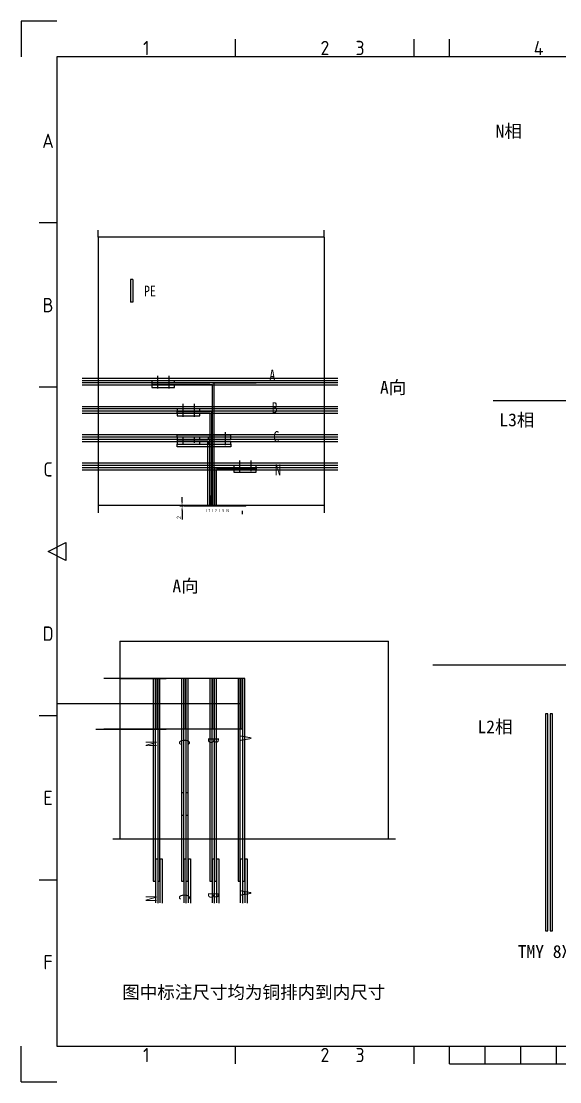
# Model space of a CAD drawing. Extents: x 619634 to 631942, y -3666 to 10046.
# Drawn here: x 619861 to 621766, y -3666 to 87 of the extents above; entities that cross this region are included whole.
import ezdxf
from ezdxf.enums import TextEntityAlignment as Align

# ---------------------------------------------------------------- set-up
doc = ezdxf.new("R2010")
doc.units = 0
doc.header["$LTSCALE"] = 1000
doc.header["$MEASUREMENT"] = 0
doc.header["$PDMODE"] = 35
doc.layers.get('0').update_dxf_attribs({"linetype": 'CONTINUOUS'})
doc.layers.get('Defpoints').update_dxf_attribs({"linetype": 'CONTINUOUS'})
for name, color, linetype in [('1-A相', 3, 'CONTINUOUS'), ('1-B相', 241, 'CONTINUOUS'), ('1-C相', 210, 'CONTINUOUS'), ('1-N相', 2, 'CONTINUOUS'), ('1-PE相', 4, 'CONTINUOUS'), ('FRAME050', 6, 'CONTINUOUS'), ('FRAME070', 5, 'CONTINUOUS'), ('FRAME200', 8, 'CONTINUOUS'), ('标注', 3, 'CONTINUOUS'), ('母线', 10, 'CONTINUOUS')]:
    doc.layers.add(name, color=color, linetype=linetype)
doc.styles.add('-宋体', font='')
doc.styles.add('ISOCP', font='isocp.shx')
doc.styles.get("Standard").update_dxf_attribs({"font": 'GBENOR', "bigfont": 'GBCBIG'})
doc.styles.add('STYLE2', font='', dxfattribs={"height": 7})
doc.styles.get('-宋体').set_extended_font_data('SimSun')
doc.styles.get('STYLE2').set_extended_font_data('SimSun')
doc.dimstyles.new('STANDARD$0', dxfattribs={"dimtxt": 5, "dimasz": 5, "dimexe": 2.5, "dimexo": 0, "dimgap": 1.25, "dimtad": 1, "dimdec": 0, "dimzin": 0, "dimdsep": 46, "dimtxsty": 'Standard', "dimcen": 0, "dimadec": 0, "dimazin": 0, "dimtfac": 0.514286, "dimtdec": 0, "dimtix": 1, "dimtmove": 0, "dimatfit": 3, "dimfxl": 1, "dimtolj": 1, "dimtzin": 0, "dimarcsym": 0})

# ---------------------------------------------------------------- blocks, each defined once
blk = doc.blocks.new('*D1813')
at = {"color": 0, "lineweight": -2}
for p, q in [((620430.3, -1612.2), (620430.3, -1597.2)), ((620433.6, -1627.2), (620422.8, -1627.2)), ((620433.6, -1629.2), (620422.8, -1629.2)), ((620430.3, -1627.2), (620430.3, -1629.2)), ((620430.3, -1644.2), (620430.3, -1676))]:
    blk.add_line(p, q, dxfattribs=at)
at = {"color": 0}
for points in [[(620427.8, -1612.2), (620432.8, -1612.2), (620430.3, -1627.2)], [(620427.8, -1644.2), (620432.8, -1644.2), (620430.3, -1629.2)]]:
    blk.add_solid(points, dxfattribs=at)
at = {"layer": 'Defpoints', "color": 0}
for p in [(620430.3, -1627.2), (620437.4, -1627.2), (620437.4, -1629.2)]:
    blk.add_point(p, dxfattribs=at)
at = {"color": 0, "insert": (620419, -1669.2), "char_height": 15, "attachment_point": 5, "rotation": 90}
blk.add_mtext('\\A1;2', dxfattribs=at)

msp = doc.modelspace()

# ---------------------------------------------------------------- linework, layer by layer
at = {"color": 2}
for p, q in [((620322.976, -1193.167), (620527.976, -1193.167)), ((620322.976, -1199.167), (620537.976, -1199.167)), ((620692.976, -1193.167), (620537.976, -1193.167)), ((620537.976, -1627.167), (620537.976, -1199.167)), ((620543.976, -1627.167), (620543.976, -1193.167)), ((620412.976, -1299.167), (620412.976, -1293.167)), ((620412.976, -1293.167), (620515.976, -1293.167)), ((620412.976, -1293.167), (620535.976, -1293.167)), ((620412.976, -1299.167), (620529.976, -1299.167)), ((620515.976, -1293.167), (620535.976, -1293.167)), ((620529.976, -1627.167), (620529.976, -1299.167)), ((620535.976, -1627.167), (620535.976, -1293.167)), ((620412.976, -1393.167), (620523.976, -1393.167)), ((620412.976, -1393.167), (620412.976, -1399.167)), ((620412.976, -1399.167), (620517.976, -1399.167)), ((620517.976, -1399.167), (620521.976, -1399.167)), ((620521.976, -1627.167), (620521.976, -1399.167)), ((620523.976, -1393.167), (620527.976, -1393.167)), ((620527.976, -1627.167), (620527.976, -1393.167)), ((620545.976, -1627.167), (620545.976, -1493.167)), ((620692.976, -1493.167), (620545.976, -1493.167)), ((620551.976, -1627.167), (620551.976, -1499.167)), ((620692.976, -1499.167), (620551.976, -1499.167)), ((620692.976, -1493.167), (620692.976, -1499.167)), ((620655.642, -1627.167), (620437.355, -1627.167)), ((620437.355, -1629.167), (620437.355, -1627.167)), ((620655.642, -1629.167), (620437.355, -1629.167)), ((620644.124, -1657.962), (620644.124, -1645.167)), ((620655.642, -1629.167), (620655.642, -1627.167)), ((620328.197, -2238.492), (620328.19, -2956.487)), ((620336.19, -2956.487), (620336.218, -2238.493)), ((620344.197, -2238.492), (620344.19, -2956.487)), ((620352.19, -2956.487), (620352.218, -2238.493))]:
    msp.add_line(p, q, dxfattribs=at)
for p, q in [((620644.19, -2238.487), (620153.577, -2238.487)), ((620210.19, -2238.487), (620373.608, -2238.493)), ((620338.19, -2417.987), (620338.197, -2238.492)), ((620344.19, -2418.487), (620344.197, -2238.492)), ((620438.184, -2417.987), (620438.19, -2238.492)), ((620444.183, -2418.487), (620444.19, -2238.492)), ((620538.184, -2417.987), (620538.19, -2238.492)), ((620544.183, -2418.487), (620544.19, -2238.492)), ((620638.184, -2417.982), (620638.19, -2238.487)), ((620644.183, -2418.487), (620644.19, -2238.487)), ((620125.443, -2418.484), (620373.608, -2418.493)), ((620644.183, -2418.487), (620153.577, -2418.487))]:
    msp.add_line(p, q)
at = {"color": 7}
for p, q in [((621716.069, -3131.622), (621724.069, -3131.622)), ((621732.069, -3131.622), (621740.069, -3131.622))]:
    msp.add_line(p, q, dxfattribs=at)
msp.add_lwpolyline([(621445.332, -1280.349, 0, 0, 0), (621243.551, -1280.349, 40, 0, 0), (621073.522, -1280.349, 0, 0, 0)], format="xyseb", dxfattribs=at)
at = {"color": 2}
for points in [[(620612.976, -1493.167), (620692.976, -1493.167), (620692.976, -1485.167), (620612.976, -1485.167)], [(620612.976, -1509.167), (620692.976, -1509.167), (620692.976, -1501.167), (620612.976, -1501.167)]]:
    msp.add_lwpolyline(points, close=True, dxfattribs=at)
at = {"layer": '1-A相', "color": 3}
for p, q in [((620628.197, -2238.492), (620628.19, -2956.487)), ((620636.218, -2238.487), (620628.218, -2238.487)), ((620636.19, -2956.487), (620636.218, -2238.493)), ((620644.197, -2238.492), (620644.19, -2956.487)), ((620652.218, -2238.487), (620644.218, -2238.487)), ((620652.19, -2956.487), (620652.218, -2238.493)), ((620628.19, -2956.487), (620636.19, -2956.487)), ((620644.19, -2956.487), (620652.19, -2956.487))]:
    msp.add_line(p, q, dxfattribs=at)
at = {"layer": '1-A相', "color": 4}
for p, q in [((620428.193, -2642.459), (620436.202, -2642.46)), ((620428.193, -2642.459), (620428.193, -2722.459)), ((620436.199, -2722.46), (620436.202, -2642.46)), ((620444.193, -2642.46), (620444.19, -2722.46)), ((620444.193, -2642.46), (620452.202, -2642.46)), ((620452.199, -2722.46), (620452.202, -2642.46)), ((620428.193, -2722.459), (620436.202, -2722.46)), ((620428.193, -2722.459), (620436.199, -2722.46)), ((620444.19, -2722.46), (620452.199, -2722.46)), ((620444.193, -2722.46), (620452.202, -2722.46))]:
    msp.add_line(p, q, dxfattribs=at)
at = {"layer": '1-A相', "color": 0}
for p, q in [((620336.19, -2876.487), (620344.19, -2876.487)), ((620336.19, -2876.487), (620336.19, -3032.651)), ((620344.19, -2876.487), (620344.19, -3033.664)), ((620352.19, -2876.487), (620360.19, -2876.487)), ((620352.19, -2876.487), (620352.19, -3032.651)), ((620360.19, -2876.487), (620360.19, -3033.664)), ((620436.19, -2876.487), (620444.19, -2876.487)), ((620436.19, -2876.487), (620436.19, -3032.651)), ((620444.19, -2876.487), (620444.19, -3033.664)), ((620452.19, -2876.487), (620460.19, -2876.487)), ((620452.19, -2876.487), (620452.19, -3032.651)), ((620460.19, -2876.487), (620460.19, -3033.664)), ((620536.19, -2876.487), (620544.19, -2876.487)), ((620536.19, -2876.487), (620536.19, -3032.651)), ((620544.19, -2876.487), (620544.19, -3033.664)), ((620552.19, -2876.487), (620560.19, -2876.487)), ((620552.19, -2876.487), (620552.19, -3032.651)), ((620560.19, -2876.487), (620560.19, -3033.664)), ((620636.19, -2876.487), (620644.19, -2876.487)), ((620636.19, -2876.487), (620636.19, -3032.651)), ((620644.19, -2876.487), (620644.19, -3033.664)), ((620652.19, -2876.487), (620660.19, -2876.487)), ((620652.19, -2876.487), (620652.19, -3032.651)), ((620660.19, -2876.487), (620660.19, -3033.664))]:
    msp.add_line(p, q, dxfattribs=at)
at = {"layer": '1-A相', "color": 3}
for points in [[(620322.976, -1193.167), (620402.976, -1193.167), (620402.976, -1185.167), (620322.976, -1185.167)], [(620322.976, -1209.167), (620402.976, -1209.167), (620402.976, -1201.167), (620322.976, -1201.167)]]:
    msp.add_lwpolyline(points, close=True, dxfattribs=at)
at = {"layer": '1-B相', "color": 220}
for p, q in [((620528.197, -2238.492), (620528.19, -2956.487)), ((620536.218, -2238.487), (620528.218, -2238.487)), ((620536.19, -2956.487), (620536.218, -2238.493)), ((620544.197, -2238.492), (620544.19, -2956.487)), ((620552.218, -2238.487), (620544.218, -2238.487)), ((620552.19, -2956.487), (620552.218, -2238.493)), ((620528.19, -2956.487), (620536.19, -2956.487)), ((620544.19, -2956.487), (620552.19, -2956.487))]:
    msp.add_line(p, q, dxfattribs=at)
for points in [[(620412.976, -1293.167), (620492.976, -1293.167), (620492.976, -1285.167), (620412.976, -1285.167)], [(620412.976, -1309.167), (620492.976, -1309.167), (620492.976, -1301.167), (620412.976, -1301.167)]]:
    msp.add_lwpolyline(points, close=True, dxfattribs=at)
at = {"layer": '1-C相', "color": 6}
for p, q in [((620412.976, -1385.167), (620412.976, -1377.167)), ((620412.976, -1377.167), (620603.258, -1377.167)), ((620602.976, -1377.167), (620412.976, -1377.167)), ((620602.976, -1385.167), (620412.976, -1385.167)), ((620602.976, -1385.167), (620602.976, -1377.167)), ((620412.976, -1409.167), (620602.976, -1409.167)), ((620412.976, -1419.167), (620412.976, -1409.167)), ((620602.976, -1419.167), (620412.976, -1419.167)), ((620602.976, -1409.167), (620602.976, -1419.167)), ((620428.197, -2238.492), (620428.19, -2956.487)), ((620436.218, -2238.487), (620428.218, -2238.487)), ((620436.19, -2956.487), (620436.218, -2238.493)), ((620444.197, -2238.492), (620444.19, -2956.487)), ((620452.218, -2238.487), (620444.218, -2238.487)), ((620452.19, -2956.487), (620452.218, -2238.493)), ((620428.19, -2956.487), (620436.19, -2956.487)), ((620444.19, -2956.487), (620452.19, -2956.487))]:
    msp.add_line(p, q, dxfattribs=at)
for points in [[(620412.976, -1393.167), (620492.976, -1393.167), (620492.976, -1385.167), (620412.976, -1385.167)], [(620522.976, -1393.167), (620602.976, -1393.167), (620602.976, -1385.167), (620522.976, -1385.167)], [(620412.976, -1409.167), (620492.976, -1409.167), (620492.976, -1401.167), (620412.976, -1401.167)], [(620522.976, -1409.167), (620602.976, -1409.167), (620602.976, -1401.167), (620522.976, -1401.167)]]:
    msp.add_lwpolyline(points, close=True, dxfattribs=at)
at = {"layer": '1-N相', "color": 1}
for p, q in [((620527.976, -1193.167), (620322.976, -1193.167)), ((620537.976, -1193.167), (620692.976, -1193.167)), ((620545.976, -1493.167), (620692.976, -1493.167))]:
    msp.add_line(p, q, dxfattribs=at)
at = {"layer": '1-N相', "color": 2}
for p, q in [((620543.976, -1193.167), (620322.976, -1193.167)), ((620322.976, -1193.167), (620322.976, -1199.167)), ((620342.976, -1185.167), (620342.976, -1204.77)), ((620382.976, -1185.167), (620382.976, -1207.606)), ((620432.976, -1285.167), (620432.976, -1307.606)), ((620472.976, -1285.167), (620472.976, -1304.77)), ((620432.976, -1385.167), (620432.976, -1407.606)), ((620472.976, -1385.167), (620472.976, -1404.77)), ((620412.976, -1393.167), (620527.976, -1393.167)), ((620545.976, -1493.167), (620692.976, -1493.167)), ((620632.976, -1485.167), (620632.976, -1507.606)), ((620672.976, -1485.167), (620672.976, -1504.77)), ((620532.976, -1627.167), (620532.976, -1591.818)), ((620535.976, -1627.167), (620529.976, -1627.167)), ((620336.218, -2238.487), (620328.218, -2238.487)), ((620352.218, -2238.487), (620344.218, -2238.487)), ((620328.19, -2956.487), (620336.19, -2956.487)), ((620344.19, -2956.487), (620352.19, -2956.487))]:
    msp.add_line(p, q, dxfattribs=at)
at = {"layer": '1-N相', "color": 3}
msp.add_line((620460.476, -1627.167), (620605.476, -1627.167), dxfattribs=at)
at = {"layer": '1-PE相', "color": 4}
msp.add_line((620638.187, -2328.235), (619986.518, -2328.235), dxfattribs=at)
at = {"layer": 'FRAME050'}
for p, q in [((620619.538, -39.45), (620619.538, 23.73)), ((621251.338, -39.45), (621251.338, 23.73)), ((621375.66, -39.45), (621375.66, 23.73)), ((619987.738, -627.024), (619924.558, -627.024)), ((619987.738, -1208.28), (619924.558, -1208.28)), ((619956.148, -1789.536), (620019.328, -1757.946)), ((620019.328, -1757.946), (620019.328, -1821.126)), ((620019.328, -1821.126), (619956.148, -1789.536)), ((619987.738, -2370.792), (619924.558, -2370.792)), ((619987.738, -2952.048), (619924.558, -2952.048)), ((620619.538, -3602.802), (620619.538, -3539.622)), ((621251.338, -3602.802), (621251.338, -3539.622)), ((621375.66, -3602.802), (621375.66, -3539.622)), ((621502.02, -3602.802), (621502.02, -3539.622)), ((621628.38, -3602.802), (621628.38, -3539.622)), ((621754.74, -3602.802), (621754.74, -3539.622)), ((621375.66, -3602.802), (622639.26, -3602.802))]:
    msp.add_line(p, q, dxfattribs=at)
at = {"layer": 'FRAME070'}
for p, q in [((619987.738, -39.45), (619987.738, -3539.622)), ((624818.515, -39.45), (619987.738, -39.45)), ((619987.738, -3539.622), (624818.515, -3539.622))]:
    msp.add_line(p, q, dxfattribs=at)
at = {"layer": 'FRAME200'}
for p, q in [((619861.378, 86.91), (619861.378, -39.45)), ((619987.738, 86.91), (619861.378, 86.91)), ((619861.378, -3665.982), (619861.378, -3539.622)), ((619861.378, -3665.982), (619987.738, -3665.982))]:
    msp.add_line(p, q, dxfattribs=at)
at = {"layer": '标注', "color": 0}
for p, q in [((621531.106, -1255.399), (624368.842, -1255.399)), ((621317.682, -2190.129), (624527.037, -2190.129)), ((621716.076, -2363.627), (621716.069, -3131.622)), ((621724.096, -2363.622), (621716.096, -2363.622)), ((621724.069, -3131.622), (621724.096, -2363.627)), ((621732.076, -2363.627), (621732.069, -3131.622)), ((621740.096, -2363.622), (621732.096, -2363.622)), ((621740.069, -3131.622), (621740.096, -2363.627))]:
    msp.add_line(p, q, dxfattribs=at)
at = {"layer": '母线', "color": 0}
for p, q in [((620132.976, -677.167), (620132.976, -652.167)), ((620932.976, -677.167), (620932.976, -652.167)), ((620247.976, -827.167), (620247.976, -907.167)), ((620255.976, -827.167), (620247.976, -827.167)), ((620255.976, -827.167), (620255.976, -907.167)), ((620255.976, -907.167), (620247.976, -907.167)), ((620981.152, -1177.167), (620076.57, -1177.167)), ((620981.152, -1185.167), (620076.57, -1185.167)), ((620981.152, -1193.167), (620076.57, -1193.167)), ((620342.976, -1167.548), (620342.976, -1213.343)), ((620382.976, -1167.548), (620382.976, -1213.343)), ((620981.152, -1201.167), (620076.57, -1201.167)), ((620432.976, -1267.548), (620432.976, -1313.343)), ((620472.976, -1267.548), (620472.976, -1313.343)), ((620981.152, -1277.167), (620076.57, -1277.167)), ((620981.152, -1285.167), (620076.57, -1285.167)), ((620981.152, -1293.167), (620076.57, -1293.167)), ((620981.152, -1301.167), (620076.57, -1301.167)), ((620981.152, -1377.167), (620076.57, -1377.167)), ((620981.152, -1385.167), (620076.57, -1385.167)), ((620542.976, -1367.548), (620542.976, -1413.343)), ((620582.976, -1367.548), (620582.976, -1413.343)), ((620981.152, -1393.167), (620076.57, -1393.167)), ((620981.152, -1401.167), (620076.57, -1401.167)), ((620981.152, -1477.167), (620076.57, -1477.167)), ((620981.152, -1485.167), (620076.57, -1485.167)), ((620981.152, -1493.167), (620076.57, -1493.167)), ((620632.976, -1467.548), (620632.976, -1505.343)), ((620672.976, -1467.548), (620672.976, -1505.343)), ((620981.152, -1501.167), (620076.57, -1501.167)), ((620132.976, -1627.167), (620132.976, -1652.167)), ((620932.976, -1627.167), (620932.976, -1652.167)), ((620185.19, -2806.487), (621185.19, -2806.487))]:
    msp.add_line(p, q, dxfattribs=at)
at = {"layer": '母线'}
for p, q in [((620132.976, -677.167), (620132.976, -1627.167)), ((620932.976, -677.167), (620132.976, -677.167)), ((620932.976, -677.167), (620932.976, -1627.167)), ((620932.976, -1627.167), (620132.976, -1627.167)), ((620210.19, -2106.487), (621160.19, -2106.487)), ((620210.19, -2106.487), (620210.19, -2806.487)), ((621160.19, -2806.487), (621160.19, -2106.487))]:
    msp.add_line(p, q, dxfattribs=at)

# ---------------------------------------------------------------- texts
at = {"color": 7, "style": 'STYLE2'}
for s, p in [('N相', (621539.235, -324.744)), ('A向', (621130.415, -1231.45)), ('A向', (620396.205, -1934.261)), ('TMY 8X80X768=2根', (621617.726, -3227.818)), ('图中标注尺寸均为铜排内到内尺寸', (620218.422, -3371.813))]:
    msp.add_text(s, height=45.4896, dxfattribs=at).set_placement(p)
at = {"color": 2, "insert": (620499.691, -1639.045), "char_height": 11.25, "width": 1013.049, "attachment_point": 1}
msp.add_mtext('  L1 L2 L3 N', dxfattribs=at)
at = {"style": '-宋体', "width": 0.8}
for tag, p in [('PE', (620295.603, -887.191)), ('A', (620739.077, -1184.376)), ('B', (620747.406, -1299.555)), ('C', (620753.049, -1401.932)), ('N', (620759.05, -1519.667))]:
    msp.add_attdef(tag, p, '', height=38.417, dxfattribs=at)
at = {"color": 0, "style": '-宋体', "width": 0.8}
for tag, p in [('N', (620301.876, -2459.629)), ('C', (620419.611, -2453.627)), ('B', (620521.989, -2447.984)), ('A', (620637.167, -2439.656)), ('B', (620521.989, -2995.774)), ('A', (620637.167, -2987.446)), ('N', (620301.876, -3007.418)), ('C', (620419.611, -3001.417))]:
    msp.add_attdef(tag, p, '', height=38.417, rotation=270, dxfattribs=at)
at = {"layer": 'FRAME050', "style": 'ISOCP'}
for s, p in [('1', (620303.638, -7.86)), ('2', (620935.438, -7.86)), ('3', (621059.76, -7.86)), ('4', (621691.56, -7.86)), ('A', (619956.148, -336.396)), ('B', (619956.148, -917.652)), ('C', (619956.148, -1498.908)), ('D', (619956.148, -2080.164)), ('E', (619956.148, -2661.42)), ('F', (619956.148, -3242.676)), ('1', (620303.638, -3571.212)), ('2', (620935.438, -3571.212)), ('3', (621059.76, -3571.212))]:
    msp.add_text(s, height=50.544, dxfattribs=at).set_placement(p, align=Align.MIDDLE)
at = {"layer": '标注', "color": 0, "style": 'STYLE2'}
for s, p in [('L3相', (621552.701, -1346.429)), ('L2相', (621475.172, -2432.504))]:
    msp.add_text(s, height=45.4896, dxfattribs=at).set_placement(p)

# ---------------------------------------------------------------- dimensions: what is measured, and where the dimension line sits
at = {"color": 2}
dim = msp.add_linear_dim(base=(620430.285, -1627.167), p1=(620437.355, -1629.167), p2=(620437.355, -1627.167), angle=270, dimstyle='STANDARD$0', override={"dimscale": 6, "dimtxt": 2.5, "dimasz": 2.5, "dimexe": 1.25, "dimexo": 0.625, "dimgap": 0.625, "dimzin": 8, "dimlunit": 6, "dimcen": 2.5, "dimtfac": 1, "dimtix": 0}, dxfattribs=at)
dim.commit()
dim.dimension.update_dxf_attribs({"geometry": '*D1813', "text_midpoint": (620430.285, -1669.201), "dimtype": 160})

doc.saveas('drawing.dxf')
